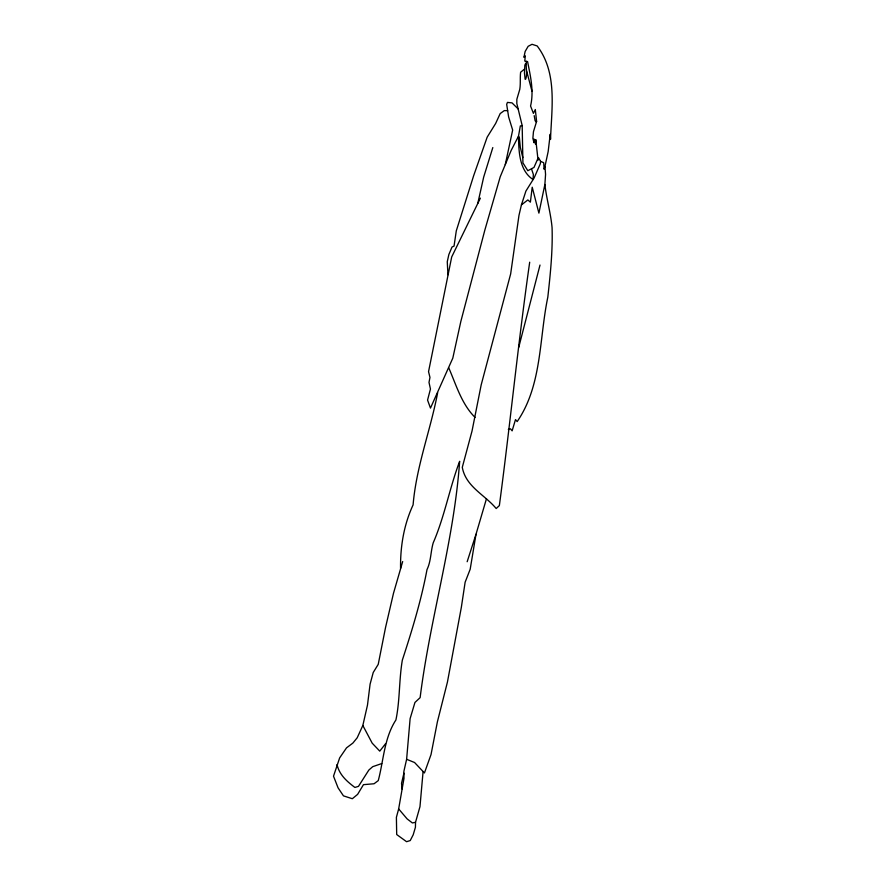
<?xml version="1.0" encoding="UTF-8"?>
<svg xmlns="http://www.w3.org/2000/svg" width="886" height="886" viewBox="0 0 886 886"><rect width="100%" height="100%" fill="white"/><g stroke="black" fill="none" stroke-linecap="round" stroke-linejoin="round"><path stroke-width="1.33" d="M423.087 771.529L419.975 806.659L415.523 822.297L415.434 827.247L413.186 834.822L410.229 840.559L406.574 841.7L396.695 834.534L396.396 817.313L398.656 808.929L403.983 778.373L403.872 771.396L406.619 759.291L410.118 718.624L414.947 702.465L420.13 697.636C430.031 618.306 453.942 541.357 459.657 461.296C449.567 487.987 444.562 516.671 433.221 542.819C430.596 551.745 431.094 561.115 426.997 569.632C421.215 600.442 412.023 630.455 402.333 660.136C398.944 679.983 400.018 700.305 395.92 719.941C384.092 738.204 383.671 760.232 378.256 780.61L374.058 783.756L363.459 784.664L357.612 794.377L352.329 798.718L343.458 795.861L338.064 787.831L333.513 776.18L339.659 757.884L346.526 747.85L352.861 743.099L357.202 737.772L362.839 725.468L367.48 705.112L370.093 684.158L373.227 672.496L378.233 664.356L385.554 627.454L393.484 593.299L402.676 561.558M400.572 568.424C400.25 546.54 403.85 524.833 413.097 504.887C416.276 466.512 430.507 430.363 437.651 392.708M521.422 204.899L527.846 199.948L530.382 202.152L532.22 187.212L538.898 213.116L544.879 184.487L545.566 174.354L544.945 166.49L548.168 151.528L550.217 134.24L550.516 139.323C551.635 108.003 557.582 72.807 537.171 45.95L532.021 44.3L528.167 46.305L525.143 51.466L523.925 57.346L525.276 55.796L524.789 61.068L527.569 61.588C530.47 76.207 534.092 91.136 530.559 106.01L533.416 113.364L535.321 109.532L536.606 121.415L533.45 131.737L532.874 138.305L533.97 142.69L534.025 139.002L535.509 144.119L535.786 139.611L538.057 160.133L538.644 157.885L540.582 161.374L540.305 163.777L534.147 177.887L525.907 191.088L521.422 204.899L518.975 215.387L510.657 273.907L481.187 384.878L472.016 431.083L462.282 467.343C465.815 486.724 484.697 494.698 496.193 508.52L499.361 505.585C510.148 424.516 518.1 343.148 529.695 262.19M486.48 498.685L475.992 534.313L470.189 569.233L465.128 582.235L461.34 607.353L447.43 682.087L437.385 721.868L431.028 754.562L424.438 772.957L414.57 762.514L406.619 759.291M525.83 64.468L525.387 63.914L524.844 65.32L524.446 72.951L525.176 79.352L525.797 78.887C527.668 73.062 525.531 67.092 526.406 61.367M505.275 164.608L512.662 130.065L508.63 116.952L506.681 104.36L507.445 102.411L512.03 102.876L518.399 109.166M477.787 203.392L483.678 177.111L492.815 147.574M403.905 773.268L401.546 783.268L401.989 788.939M518.709 347.434L540.006 265.047M544.945 166.49L544.104 169.248L543.705 162.703L540.582 161.374M467.155 561.735L475.992 534.313M537.868 158.55L533.992 167.432L527.823 170.71L522.928 162.88L522.175 125.535L516.826 103.529L516.848 99.276L519.772 89.386C520.724 83.594 519.938 77.935 520.614 72.231L524.556 69.064M480.378 198.132L451.694 256.962L428.547 371.655L429.965 377.425L429.001 382.398L430.452 389.032L427.561 400.084L430.474 408.092L452.801 358.154L460.831 321.485L484.852 230.061L500.225 176.779L511.133 150.487L518.487 136.222L520.326 125.967L522.175 125.535M385.532 743.753L379.762 751.129L372.198 743.177L362.839 725.468M536.606 121.415L536.074 121.891L535.111 120.751L534.192 115.634M381.722 763.577L372.729 766.667L368.842 770.056L358.465 786.369L354.898 787.444C346.924 781.43 339.316 774.84 337.023 764.552M508.32 429.477L510.535 428.835L512.13 430.873L515.497 419.587L517.169 421.581C542.11 385.321 539.12 338.662 547.803 297.253C550.361 274.151 552.809 250.871 552.067 227.602C550.738 213.05 546.551 198.985 544.879 184.487M415.523 822.297L412.378 822.939L407.128 818.908L398.656 808.929M507.656 110.672L504.289 110.606L500.191 113.574L495.651 123.464L487.167 137.175L473.667 175.672L456.29 230.858L454.042 246.12L452.048 246.984L448.859 254.526L447.264 261.713L447.951 274.76M475.051 417.406C461.562 404.005 456.179 384.867 448.759 367.867M531.611 169.171L533.361 174.464L533.04 179.537C519.107 170.356 518.808 151.218 518.487 136.222L519.373 137.651L520.315 147.375L522.829 157.608M526.627 70.969L531.954 91.125"/></g></svg>
